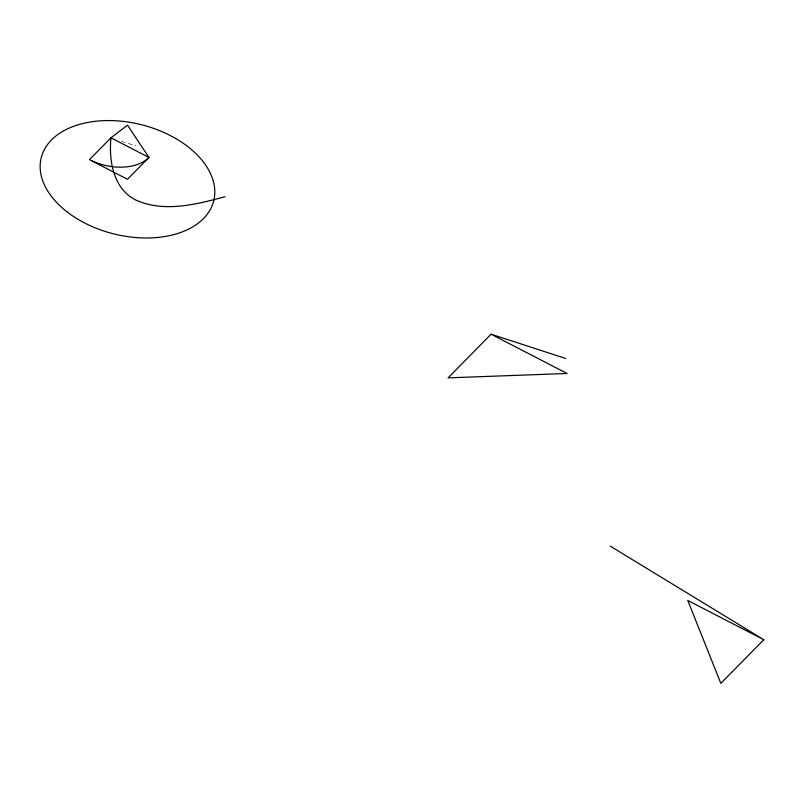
<?xml version="1.0" encoding="UTF-8"?>
<svg xmlns="http://www.w3.org/2000/svg" width="804" height="804" viewBox="0 0 804 804"><rect width="100%" height="100%" fill="white"/><g stroke="black" fill="none" stroke-linecap="round" stroke-linejoin="round"><path stroke-width="0.6" stroke-dasharray="4.02 3.01" d="M121.595 141.283L135.796 145.896"/><path stroke-width="1.21" d="M491.083 334.213L448.109 377.86L567.111 373.488L491.083 334.213L565.634 358.473M763.8 639.723L720.826 683.37L687.772 600.437L763.8 639.723L610.266 546.137M224.979 196.729C196.397 204.407 164.106 212.859 135.735 200.005C113.213 188.669 108.731 160.559 110.942 137.816L127.524 125.173L148.951 157.453L127.474 179.272L89.455 159.634L110.942 137.816L148.951 157.453A44.451 28.15 14 0 1 92.199 160.971M67.355 212.095A88.902 56.31 14 0 0 212.387 205.03A88.902 56.31 14 0 0 102.671 120.7A88.902 56.31 14 0 0 67.355 212.095"/></g></svg>
